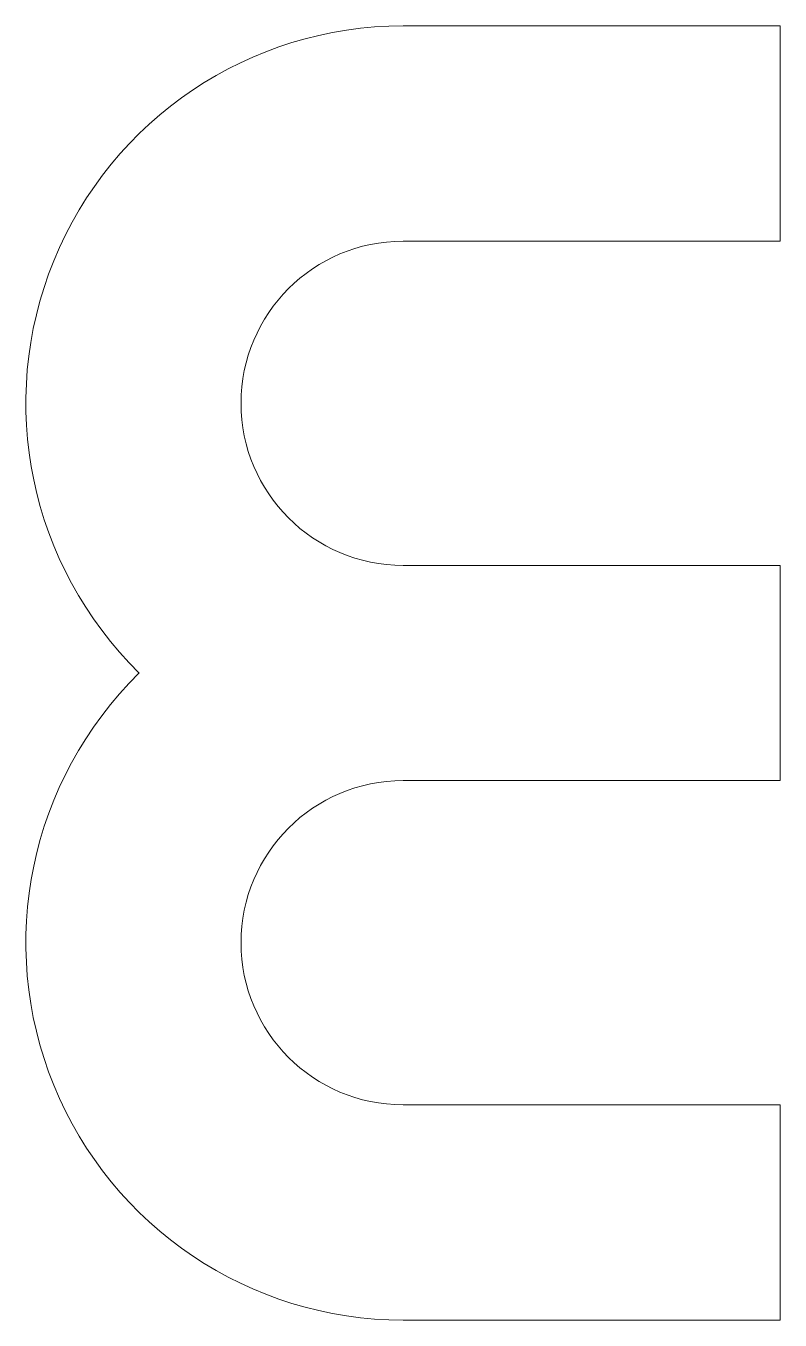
# Model space of a CAD drawing. Extents: x 0 to 21.2, y 0 to 36.4.
import ezdxf

# ---------------------------------------------------------------- set-up
doc = ezdxf.new("R2010")
doc.units = 0
doc.layers.get('0').update_dxf_attribs({"linetype": 'CONTINUOUS', "lineweight": 5, "true_color": 0xffffff})

msp = doc.modelspace()

# ---------------------------------------------------------------- linework, layer by layer
for p, q in [((10.601, 36.355), (21.201, 36.355)), ((21.201, 30.307), (21.201, 36.355)), ((10.601, 30.307), (21.201, 30.307)), ((10.601, 21.201), (21.201, 21.201)), ((21.201, 15.154), (21.201, 21.201)), ((10.601, 15.154), (21.201, 15.154)), ((10.601, 6.048), (21.201, 6.048)), ((21.201, 6.048), (21.201, 0)), ((10.601, 0), (21.201, 0))]:
    msp.add_line(p, q)
for centre, radius, start, end in [((10.601, 25.754), 10.601, 90, 225.6223), ((10.601, 25.754), 4.553, 90, 270), ((10.601, 10.601), 10.601, 134.3777, 270), ((10.601, 10.601), 4.553, 90, 270)]:
    msp.add_arc(centre, radius, start, end)

doc.saveas('drawing.dxf')
